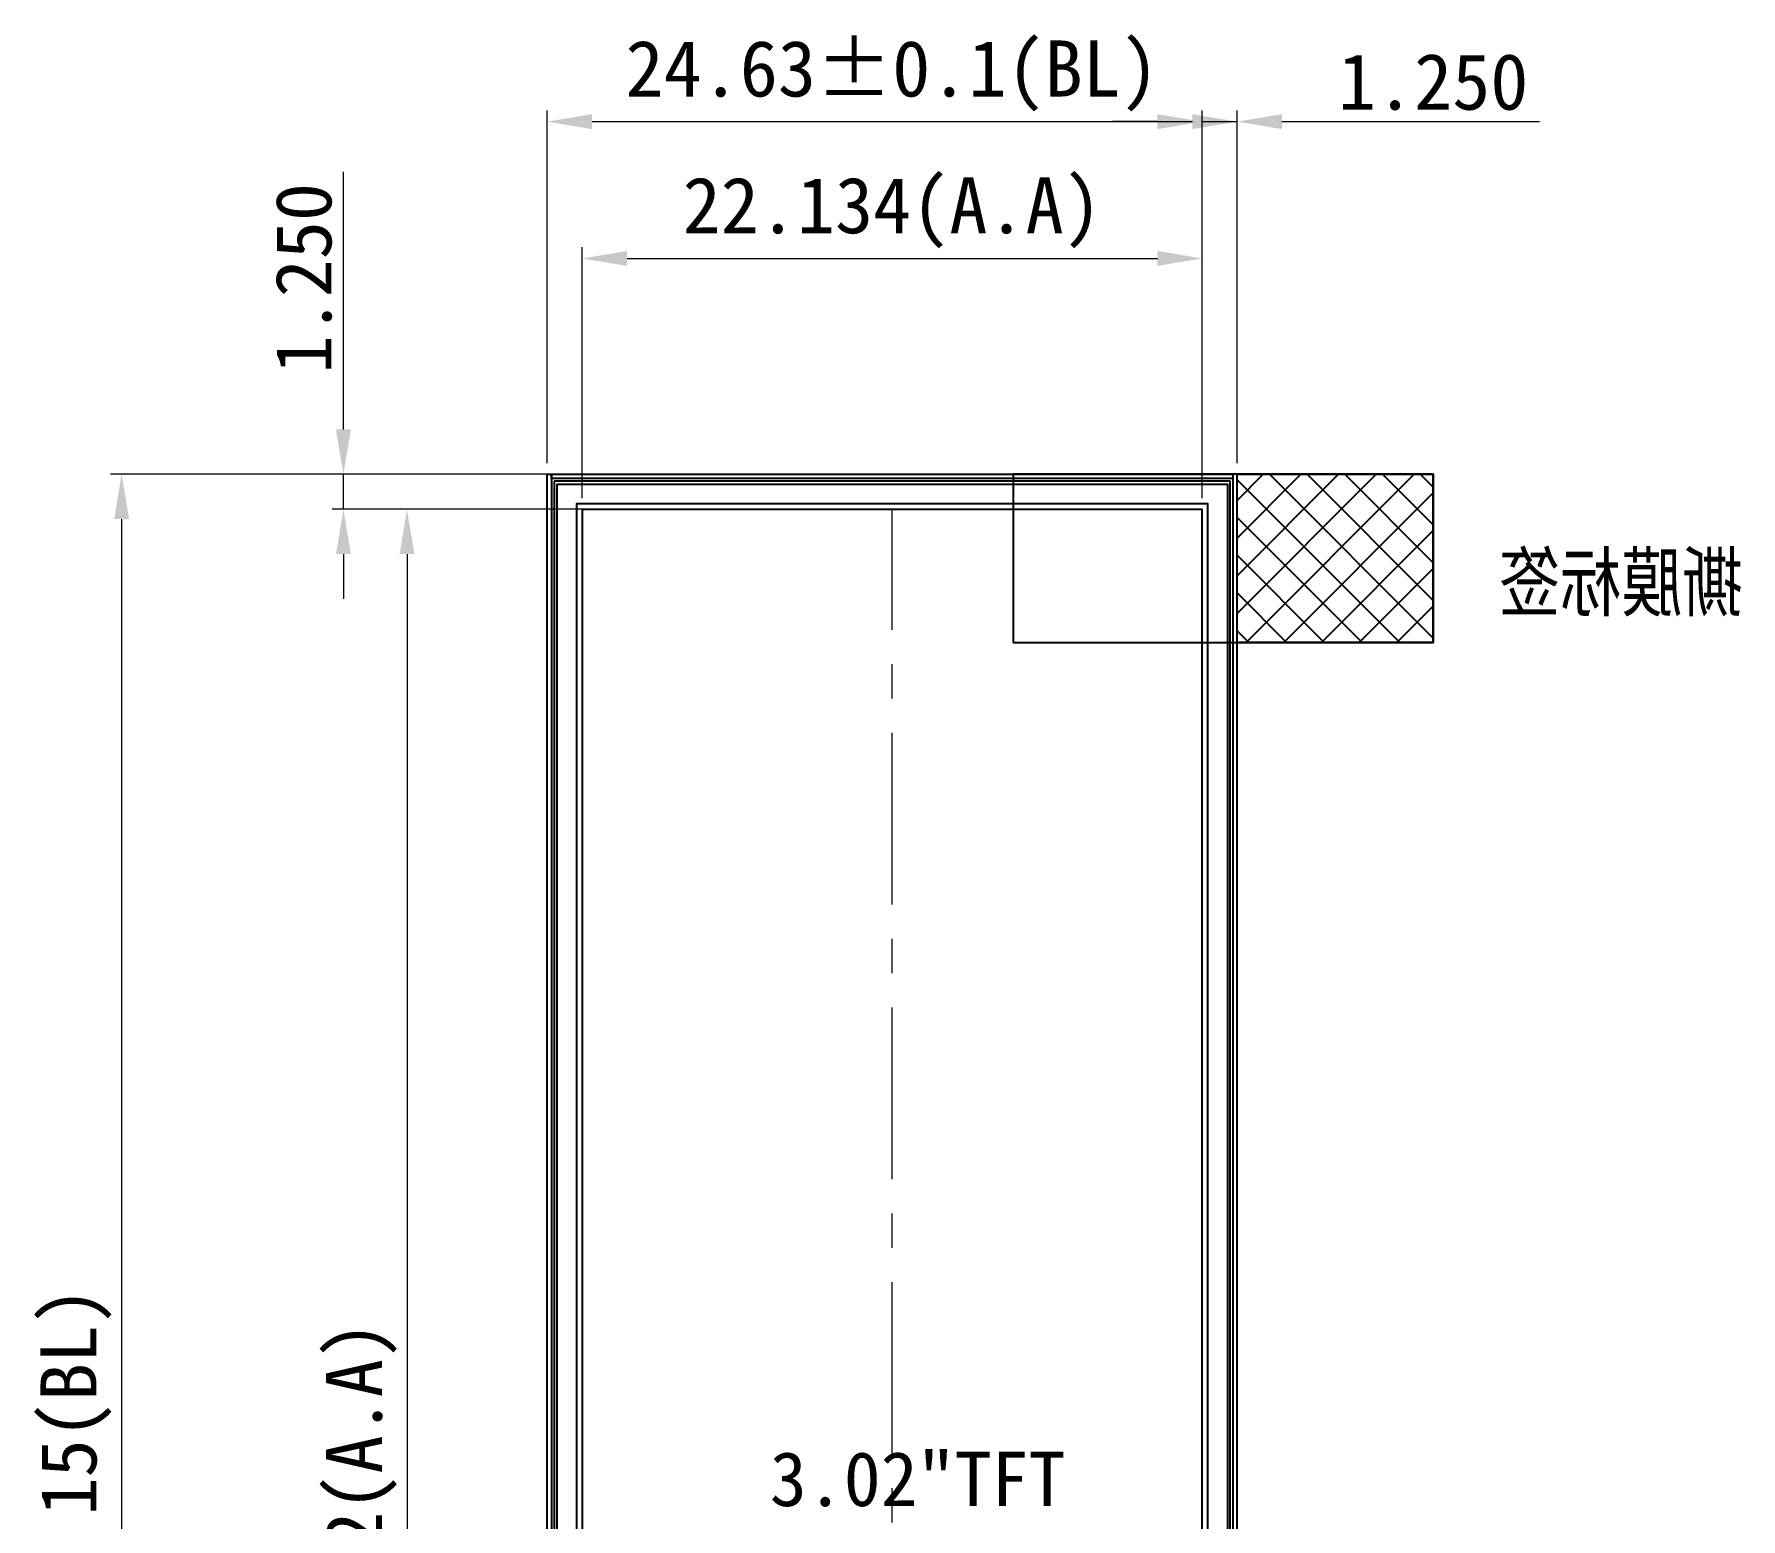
# Model space of a CAD drawing. Header units: millimetres. Extents: x -1946 to -1567, y 579 to 849.
# Drawn here: x -1862.6 to -1801.6, y 737.6 to 790.6 of the extents above; entities that cross this region are included whole.
import ezdxf

# ---------------------------------------------------------------- set-up
doc = ezdxf.new("R2010")
doc.units = ezdxf.units.MM
doc.header["$LTSCALE"] = 16.335
doc.header["$PDMODE"] = 3
doc.header["$PDSIZE"] = 0.3125
doc.linetypes.add('CENTER', pattern=[0.6, 0.375, -0.075, 0.075, -0.075])
doc.layers.get('0').update_dxf_attribs({"linetype": 'CONTINUOUS'})
doc.layers.get('Defpoints').update_dxf_attribs({"linetype": 'CONTINUOUS'})
doc.layers.add('center', color=1, linetype='CENTER', lineweight=9)
for name, color, linetype in [('CF_line.drawing', 3, 'CONTINUOUS'), ('COVER', 152, 'CONTINUOUS'), ('dim', 8, 'CONTINUOUS'), ('铁框', 142, 'CONTINUOUS')]:
    doc.layers.add(name, color=color, linetype=linetype)
doc.styles.add('C-E02$0$RT', font='ROMANT.SHX')
doc.styles.get("Standard").update_dxf_attribs({"font": 'txt', "width": 0.8})
doc.styles.add('宝明', font='simhei.ttf')
doc.dimstyles.new('STANDARD 03$0', dxfattribs={"dimscale": 0, "dimtxt": 1.5, "dimasz": 1.3, "dimexe": 0.8, "dimexo": 0.5, "dimgap": 0.5, "dimtad": 1, "dimzin": 0, "dimdsep": 46, "dimtxsty": 'C-E02$0$RT', "dimcen": 1, "dimclrd": 3, "dimclre": 3, "dimclrt": 3, "dimadec": 0, "dimazin": 0, "dimtfac": 1, "dimtmove": 0, "dimatfit": 3, "dimfxl": 1, "dimtolj": 1, "dimtzin": 0, "dimlwd": -1, "dimarcsym": 0})

# ---------------------------------------------------------------- blocks, each defined once
blk = doc.blocks.new('*D10')
at = {"color": 3, "lineweight": 9}
for p, q in [((-1842.997, 774.022), (-1842.997, 782.978)), ((-1841.397, 782.578), (-1822.463, 782.578)), ((-1820.863, 774.022), (-1820.863, 782.978))]:
    blk.add_line(p, q, dxfattribs=at)
at = {"color": 3}
for points in [[(-1841.397, 782.845), (-1841.397, 782.312), (-1842.997, 782.578)], [(-1822.463, 782.845), (-1822.463, 782.312), (-1820.863, 782.578)]]:
    blk.add_solid(points, dxfattribs=at)
at = {"layer": 'Defpoints', "color": 0}
for p in [(-1820.863, 782.578), (-1842.997, 773.623), (-1820.863, 773.623)]:
    blk.add_point(p, dxfattribs=at)
at = {"color": 3, "insert": (-1831.93, 784.209), "char_height": 2, "attachment_point": 5, "style": '宝明'}
blk.add_mtext('\\A1;22.134(A.A)', dxfattribs=at)
blk = doc.blocks.new('*D11')
at = {"color": 3, "lineweight": 9}
for p, q in [((-1844.247, 775.272), (-1844.247, 787.861)), ((-1842.647, 787.461), (-1821.213, 787.461)), ((-1819.613, 775.272), (-1819.613, 787.861))]:
    blk.add_line(p, q, dxfattribs=at)
at = {"color": 3}
for points in [[(-1842.647, 787.728), (-1842.647, 787.194), (-1844.247, 787.461)], [(-1821.213, 787.728), (-1821.213, 787.194), (-1819.613, 787.461)]]:
    blk.add_solid(points, dxfattribs=at)
at = {"layer": 'Defpoints', "color": 0}
for p in [(-1819.613, 787.461), (-1844.247, 774.873), (-1819.613, 774.873)]:
    blk.add_point(p, dxfattribs=at)
at = {"color": 3, "insert": (-1831.93, 789.091), "char_height": 2, "attachment_point": 5, "style": '宝明'}
blk.add_mtext('\\A1;24.63%%P0.1(BL)', dxfattribs=at)
blk = doc.blocks.new('*D15')
at = {"color": 3, "lineweight": 9}
for p, q in [((-1822.463, 787.461), (-1824.063, 787.461)), ((-1820.863, 774.022), (-1820.863, 787.861)), ((-1820.863, 787.461), (-1819.613, 787.461)), ((-1819.613, 775.272), (-1819.613, 787.861)), ((-1818.013, 787.461), (-1808.816, 787.461))]:
    blk.add_line(p, q, dxfattribs=at)
at = {"color": 3}
for points in [[(-1822.463, 787.728), (-1822.463, 787.194), (-1820.863, 787.461)], [(-1818.013, 787.728), (-1818.013, 787.194), (-1819.613, 787.461)]]:
    blk.add_solid(points, dxfattribs=at)
at = {"layer": 'Defpoints', "color": 0}
for p in [(-1819.613, 787.461), (-1819.613, 774.873), (-1820.863, 773.623)]:
    blk.add_point(p, dxfattribs=at)
at = {"color": 3, "insert": (-1812.615, 788.872), "char_height": 2, "attachment_point": 5, "style": '宝明'}
blk.add_mtext('\\A1;1.250', dxfattribs=at)
blk = doc.blocks.new('*D19')
at = {"color": 3, "lineweight": 9}
for p, q in [((-1821.263, 773.623), (-1849.653, 773.623)), ((-1849.254, 772.023), (-1849.254, 702.311)), ((-1821.263, 700.711), (-1849.653, 700.711))]:
    blk.add_line(p, q, dxfattribs=at)
at = {"color": 3}
for points in [[(-1848.987, 772.023), (-1849.52, 772.023), (-1849.254, 773.623)], [(-1849.52, 702.311), (-1848.987, 702.311), (-1849.254, 700.711)]]:
    blk.add_solid(points, dxfattribs=at)
at = {"layer": 'Defpoints', "color": 0}
for p in [(-1820.863, 773.623), (-1849.254, 700.711), (-1820.863, 700.711)]:
    blk.add_point(p, dxfattribs=at)
at = {"color": 3, "insert": (-1850.884, 737.167), "char_height": 2, "attachment_point": 5, "rotation": 90, "style": '宝明'}
blk.add_mtext('\\A1;72.912(A.A)', dxfattribs=at)
blk = doc.blocks.new('*D20')
at = {"layer": 'COVER', "color": 3, "linetype": 'Continuous', "lineweight": 9}
for p, q in [((-1828.413, 774.873), (-1859.846, 774.873)), ((-1859.446, 773.273), (-1859.446, 698.061)), ((-1828.413, 696.461), (-1859.846, 696.461))]:
    blk.add_line(p, q, dxfattribs=at)
at = {"layer": 'COVER', "color": 3}
for points in [[(-1859.179, 773.273), (-1859.712, 773.273), (-1859.446, 774.873)], [(-1859.712, 698.061), (-1859.179, 698.061), (-1859.446, 696.461)]]:
    blk.add_solid(points, dxfattribs=at)
at = {"layer": 'Defpoints', "color": 0}
for p in [(-1828.013, 774.873), (-1859.446, 696.461), (-1828.013, 696.461)]:
    blk.add_point(p, dxfattribs=at)
at = {"layer": 'COVER', "color": 3, "lineweight": 0, "insert": (-1861.076, 735.667), "char_height": 2, "attachment_point": 5, "rotation": 90, "style": '宝明'}
blk.add_mtext('\\A1;78.41%%P0.15(BL)', dxfattribs=at)
blk = doc.blocks.new('*D18')
at = {"color": 3, "lineweight": 9}
for p, q in [((-1851.527, 776.473), (-1851.527, 785.67)), ((-1844.647, 774.873), (-1851.926, 774.873)), ((-1851.527, 773.623), (-1851.527, 774.873)), ((-1843.597, 773.623), (-1851.926, 773.623)), ((-1851.527, 772.023), (-1851.527, 770.423))]:
    blk.add_line(p, q, dxfattribs=at)
at = {"color": 3}
for points in [[(-1851.793, 776.473), (-1851.26, 776.473), (-1851.527, 774.873)], [(-1851.26, 772.023), (-1851.793, 772.023), (-1851.527, 773.623)]]:
    blk.add_solid(points, dxfattribs=at)
at = {"layer": 'Defpoints', "color": 0}
for p in [(-1851.527, 774.873), (-1844.247, 774.873), (-1843.197, 773.623)]:
    blk.add_point(p, dxfattribs=at)
at = {"color": 3, "insert": (-1852.938, 781.871), "char_height": 2, "attachment_point": 5, "rotation": 90, "style": '宝明'}
blk.add_mtext('\\A1;1.250', dxfattribs=at)

msp = doc.modelspace()

# ---------------------------------------------------------------- hatches: boundary and pattern name
h = msp.add_hatch()
h.set_pattern_fill('ANSI37', color=3, scale=0.3, angle=180, style=0)
h.set_pattern_definition([(315, (-3152.1416, -62.874), (-0.6735192, -0.6735192), []), (225, (-3152.1416, -62.874), (-0.6735192, 0.6735192), [])])
h.paths.add_polyline_path([(-1812.6134, 768.8725), (-1819.6134, 768.8725), (-1819.6134, 774.8725), (-1812.6134, 774.8725)])

# ---------------------------------------------------------------- linework, layer by layer
at = {"color": 1}
for p, q in [((-1819.8634, 774.6225), (-1843.9974, 774.6225)), ((-1843.9974, 774.6225), (-1843.9974, 697.0105)), ((-1819.8634, 697.0105), (-1819.8634, 774.6225))]:
    msp.add_line(p, q, dxfattribs=at)
at = {"color": 3}
for points in [[(-1827.6134, 768.8725), (-1812.6134, 768.8725), (-1812.6134, 774.8725), (-1827.6134, 774.8725)], [(-1812.6134, 768.8725), (-1819.6134, 768.8725), (-1819.6134, 774.8725), (-1812.6134, 774.8725)]]:
    msp.add_lwpolyline(points, close=True, dxfattribs=at)
at = {"color": 1}
for points in [[(-1819.9634, 700.0105), (-1843.8974, 700.0105), (-1843.8974, 774.5225), (-1819.9634, 774.5225)], [(-1820.8634, 700.7105), (-1820.8634, 773.6225), (-1842.9974, 773.6225), (-1842.9974, 700.7105)]]:
    msp.add_lwpolyline(points, close=True, dxfattribs=at)
at = {"layer": 'center', "color": 1, "linetype": 'CENTER'}
msp.add_line((-1831.9304, 700.7105), (-1831.9304, 773.6225), dxfattribs=at)
at = {"layer": 'CF_line.drawing', "color": 5}
for p, q in [((-1819.8634, 774.6225), (-1843.9974, 774.6225)), ((-1843.9974, 774.6225), (-1843.9974, 699.5105)), ((-1819.8634, 699.5105), (-1819.8634, 774.6225))]:
    msp.add_line(p, q, dxfattribs=at)
at = {"layer": 'COVER', "linetype": 'Continuous'}
msp.add_lwpolyline([(-1843.1974, 700.5105), (-1820.6634, 700.5105), (-1820.6634, 773.8225), (-1843.1974, 773.8225)], close=True, dxfattribs=at)
at = {"layer": '铁框'}
for points in [[(-1844.0974, 700.0105), (-1844.2474, 700.0105), (-1844.2474, 774.8725), (-1844.0974, 774.8725)], [(-1844.0974, 774.8725), (-1819.7634, 774.8725), (-1819.7634, 774.7225), (-1844.0974, 774.7225)], [(-1819.6134, 774.8725), (-1819.7634, 774.8725), (-1819.7634, 700.0105), (-1819.6134, 700.0105)]]:
    msp.add_lwpolyline(points, close=True, dxfattribs=at)

# ---------------------------------------------------------------- texts
at = {"color": 3, "insert": (-1836.3008, 739.9861), "char_height": 1.9404, "width": 15.481555, "attachment_point": 1, "style": '宝明'}
msp.add_mtext('3.02"TFT', dxfattribs=at)
at = {"layer": 'dim', "color": 3, "linetype": 'Continuous', "extrusion": (0, 0, -1), "insert": (-1801.5422, 772.0225), "char_height": 2, "width": 16.008963, "attachment_point": 1, "text_direction": (-1, 0, 0)}
msp.add_mtext('{\\fSimSun|b0|i0|c134|p2;撕膜标签}', dxfattribs=at)

# ---------------------------------------------------------------- dimensions: what is measured, and where the dimension line sits
for base, p1, p2, text, override, picture, middle in [((-1819.6134, 787.4611), (-1844.2474, 774.8725), (-1819.6134, 774.8725), '<>%%P0.1(BL)', {"dimscale": 1, "dimtxt": 2, "dimasz": 1.6, "dimexe": 0.3998, "dimexo": 0.3998, "dimgap": 0.3998, "dimtxsty": '宝明', "dimcen": 2, "dimfxl": 0.8, "dimlwd": 9, "dimlwe": 9}, '*D11', (-1831.9304, 789.0913)), ((-1820.8634, 782.5785), (-1842.9974, 773.6225), (-1820.8634, 773.6225), '<>(A.A)', {"dimscale": 1, "dimtxt": 2, "dimasz": 1.6, "dimexe": 0.3998, "dimexo": 0.3998, "dimgap": 0.3998, "dimdec": 3, "dimtxsty": '宝明', "dimcen": 2, "dimfxl": 0.8, "dimlwd": 9, "dimlwe": 9}, '*D10', (-1831.9304, 784.2086))]:
    dim = msp.add_linear_dim(base=base, p1=p1, p2=p2, text=text, dimstyle='STANDARD 03$0', override=override)
    dim.commit()
    dim.dimension.update_dxf_attribs({"geometry": picture, "text_midpoint": middle})
dim = msp.add_linear_dim(base=(-1819.6134, 787.4611), p1=(-1820.8634, 773.6225), p2=(-1819.6134, 774.8725), dimstyle='STANDARD 03$0', override={"dimscale": 1, "dimtxt": 2, "dimasz": 1.6, "dimexe": 0.3998, "dimexo": 0.3998, "dimgap": 0.3998, "dimdec": 3, "dimtxsty": '宝明', "dimcen": 2, "dimfxl": 0.8, "dimlwd": 9, "dimlwe": 9})
dim.commit()
dim.dimension.update_dxf_attribs({"geometry": '*D15', "text_midpoint": (-1812.6147, 788.8722)})
dim = msp.add_linear_dim(base=(-1851.5267, 774.8725), p1=(-1843.1974, 773.6225), p2=(-1844.2474, 774.8725), angle=90, dimstyle='STANDARD 03$0', override={"dimscale": 1, "dimtxt": 2, "dimasz": 1.6, "dimexe": 0.3998, "dimexo": 0.3998, "dimgap": 0.3998, "dimdec": 3, "dimtxsty": '宝明', "dimcen": 2, "dimfxl": 0.8, "dimlwd": 9, "dimlwe": 9})
dim.commit()
dim.dimension.update_dxf_attribs({"geometry": '*D18', "text_midpoint": (-1852.9377, 781.8712)})
dim = msp.add_linear_dim(base=(-1849.2536, 700.7105), p1=(-1820.8634, 773.6225), p2=(-1820.8634, 700.7105), angle=90, text='<>(A.A)', dimstyle='STANDARD 03$0', override={"dimscale": 1, "dimtxt": 2, "dimasz": 1.6, "dimexe": 0.3998, "dimexo": 0.3998, "dimgap": 0.3998, "dimdec": 3, "dimtxsty": '宝明', "dimcen": 2, "dimfxl": 0.8, "dimlwd": 9, "dimlwe": 9})
dim.commit()
dim.dimension.update_dxf_attribs({"geometry": '*D19', "text_midpoint": (-1850.8837, 737.1665)})
at = {"layer": 'COVER', "linetype": 'Continuous', "lineweight": 0}
dim = msp.add_linear_dim(base=(-1859.4458, 696.4605), p1=(-1828.0132, 774.8725), p2=(-1828.0132, 696.4605), angle=90, text='<>%%P0.15(BL)', dimstyle='STANDARD 03$0', override={"dimscale": 1, "dimtxt": 2, "dimasz": 1.6, "dimexe": 0.3998, "dimexo": 0.3998, "dimgap": 0.3998, "dimtxsty": '宝明', "dimcen": 2, "dimfxl": 0.8, "dimlwd": 9, "dimlwe": 9}, dxfattribs=at)
dim.commit()
dim.dimension.update_dxf_attribs({"geometry": '*D20', "text_midpoint": (-1861.0759, 735.6665)})

doc.saveas('drawing.dxf')
